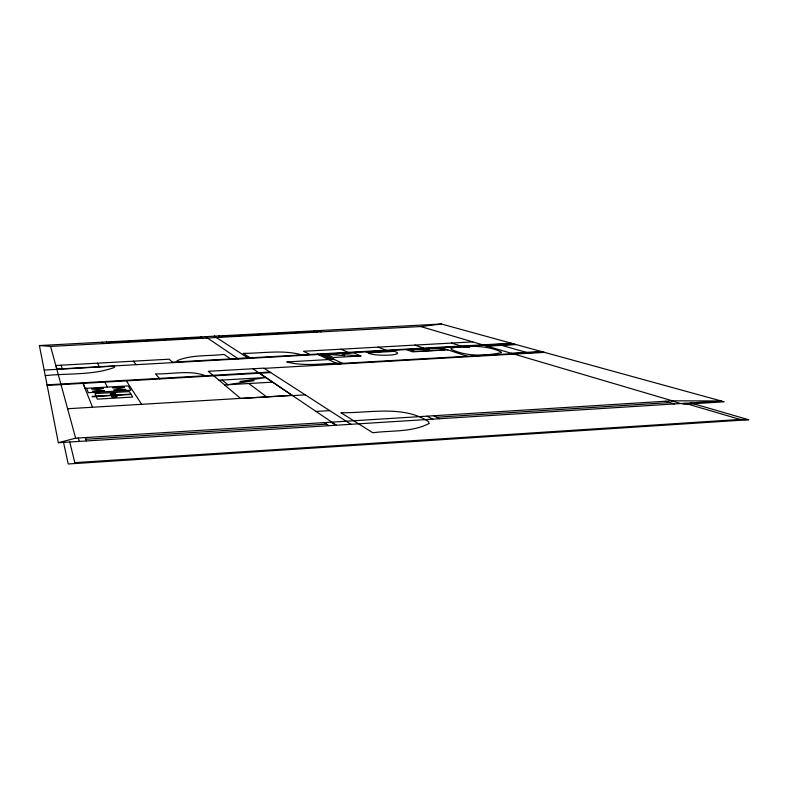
<?xml version="1.0" encoding="UTF-8"?>
<svg xmlns="http://www.w3.org/2000/svg" width="788" height="788" viewBox="0 0 788 788"><rect width="100%" height="100%" fill="white"/><g stroke="black" fill="none" stroke-linecap="round" stroke-linejoin="round"><path stroke-width="1.18" d="M428.288 349.823L424.909 349.892L428.111 349.961M426.101 349.774L429.47 349.705L427.047 349.596M58.342 442.718L75.658 438.177L672.331 400.806L721.276 400.994L58.342 442.718L39.4 345.558L441.428 324.016L724.172 401.791L684.181 404.313L681.433 403.495M542.962 351.94L342.445 363.357L338.101 364.154L317.318 354.068M227.633 384.751L254.13 380.673L239.946 381.49L265.792 377.531L219.044 380.23L213.843 375.846M113.275 394.079L114.467 393.862L113.945 393.744M114.772 396.866L115.984 396.65L115.452 396.531M39.4 345.558L50.58 346.415L420.703 326.537L441.428 324.016M74.811 462.645L740.119 419.433L748.6 419.728L690.672 402.914M748.6 419.728L68.221 463.984L63.532 442.393M316.018 411.444L329.699 410.607M85.912 439.241L326.626 424.131M436.552 417.236L669.741 402.589M466.496 347.242C473.529 346.838 458.458 347.715 466.033 347.272M67.61 408.736L292.161 395.31M292.614 395.615L305.261 394.857M462.733 346.858L453.809 347.577L450.913 348.582L451.219 349.34C466.644 356.698 485.29 355.999 501.483 352.62L500.922 351.812C489.644 346.602 476.858 345.824 464.624 346.75M272.589 382.131L224.55 384.938L240.665 398.511L292.23 395.428L259.459 373.226M113.236 393.606L110.192 394.03L112.733 394.108M112.595 394.246C120.81 393.507 110.133 393.586 111.886 394.108M114.733 396.384L111.65 396.817L114.23 396.896M114.083 397.034C122.406 396.295 111.581 396.354 113.373 396.896M447.86 349.862L412.538 351.842L406.303 349.576M360.904 355.969L333.265 357.525L326.468 354.314L353.546 352.807L360.904 355.969L342.327 354.57L344.73 355.654L326.468 354.314M327.325 358.924L332.526 358.629M328.222 359.358L333.442 359.062M333.866 359.269L286.743 361.928C304.582 366.706 323.592 363.337 341.834 363.061M45.261 375.64C68.172 373.118 92.679 375.462 114.496 367.405L114.615 366.125L44.177 370.065M511.136 353.231L541.386 351.507M264.157 368.36L544.577 352.384M47.053 384.83L269.88 372.044M47.172 385.421L270.708 372.586M472.869 341.884L303.518 351.29L309.911 354.472M172.257 362.175L511.284 343.233M56.785 369.119L512.722 343.627M318.549 354.669L323.612 354.383M319.396 355.073L324.469 354.787M485.999 345.804L514.8 344.198M366.075 351.852L368.41 352.817L393.567 351.409M487.289 346.188L516.16 344.573M106.932 342.662L201.807 337.569M219.813 336.604L315.604 331.462M470.988 346.139L471.825 346.129L470.81 346.149M237.749 358.51L248.683 358.392L214.247 336.19M467.708 346.956C475.134 346.336 462.221 348 462.842 346.444M467.363 346.947L464.496 346.346M501.749 345.38L526.285 352.364M685.028 403.269L740.119 419.433M420.703 326.537L672.331 400.806M671.573 400.856L680.665 403.545M665.259 401.25L674.272 403.949M473.401 345.853L474.415 346.159L453.977 346.937M471.313 345.971L472.386 346.277M451.524 343.066L461.029 346.04M455.947 346.828L456.932 347.144M441.103 347.626L467.195 356.245M414.931 345.105L423.658 348.119M391.075 350.453C412.932 355.634 372.271 356.885 368.41 352.817M378.063 347.153L386.021 350.227M318.125 330.625L321.209 331.876M314.087 330.842L317.131 332.103M340.928 349.212L348.109 352.344M322.361 353.782L342.445 363.357M321.937 354.935L329.926 358.776M433.597 415.759L439.546 418.724M426.978 416.172L432.848 419.147M303.301 355.329C284.044 349.311 263.054 353.369 243.187 353.359L250.879 358.264M218.768 335.944L220.867 337.264M214.651 336.171L216.71 337.491M350.946 424.299L263.813 368.134L208.249 371.306L212.996 375.305M205.441 336.663L238.419 358.964M252.899 368.754L336.377 425.215M204.969 336.683L206.939 338.013M331.157 422.171L335.708 425.264M200.841 336.909L202.772 338.239M324.41 422.595L328.872 425.687M231.17 359.367L224.097 354.413C208.574 356.284 191.573 354.472 177.073 360.727L177.901 362.342M248.85 383.539L266.728 396.955M222.216 380.052L227.87 384.741M219.084 380.23L224.659 384.928M206.83 376.25C191.041 369.523 172.326 374.31 155.531 373.886L159.856 378.949M172.73 362.638L169.203 359.19L55.968 365.474L56.953 369.07M133.438 361.18L136.147 364.647M106.449 341.962L107.414 343.361M102.233 342.189L103.159 343.588M126.346 380.87L141.623 404.293M97.426 363.179L99.337 366.706M104.804 382.111L107.424 387.085M102.982 395.694L103.228 396.197L92.314 396.837L92.107 396.334L130.995 394.148L129.39 391.597L94.974 393.606L96.106 396.197M86.562 388.307L88.364 392.719L130.926 390.237L128.139 385.893L85.104 388.376L83.095 383.352M83.016 383.362L92.541 407.238M85.38 437.567L86.453 440.955M61.159 365.189L62.262 368.774M78.298 438.01L79.273 441.398M50.58 346.415L75.658 438.177M69.777 441.999L75.027 463.541M428.869 423.57C411.996 432.385 391.321 430.297 372.783 432.76L340.938 412.725C369.769 413.178 402.983 404.973 428.692 421.629L428.869 423.57M125.745 389.459L119.451 390.415L113.6 390.03L119.894 389.085L125.745 389.459M124.396 387.282L118.18 388.218L112.398 387.854L118.624 386.918L124.396 387.282M104.597 390.69L98.224 391.646L92.432 391.272L98.815 390.306L104.597 390.69M103.504 388.494L97.2 389.439L91.477 389.065L97.791 388.129L103.504 388.494M457.276 346.907L456.449 346.986L457.276 346.907M131.094 394.424L96.156 396.472L97.328 399.132L132.748 397.044L131.094 394.424M444.324 349.823L414.931 351.478L410.617 349.921L439.714 348.286L444.324 349.823M426.249 348.67L422.526 348.877L424.624 349.616L428.367 349.399L426.249 348.67M381.579 351.438L377.6 351.665L381.579 351.438"/></g></svg>
